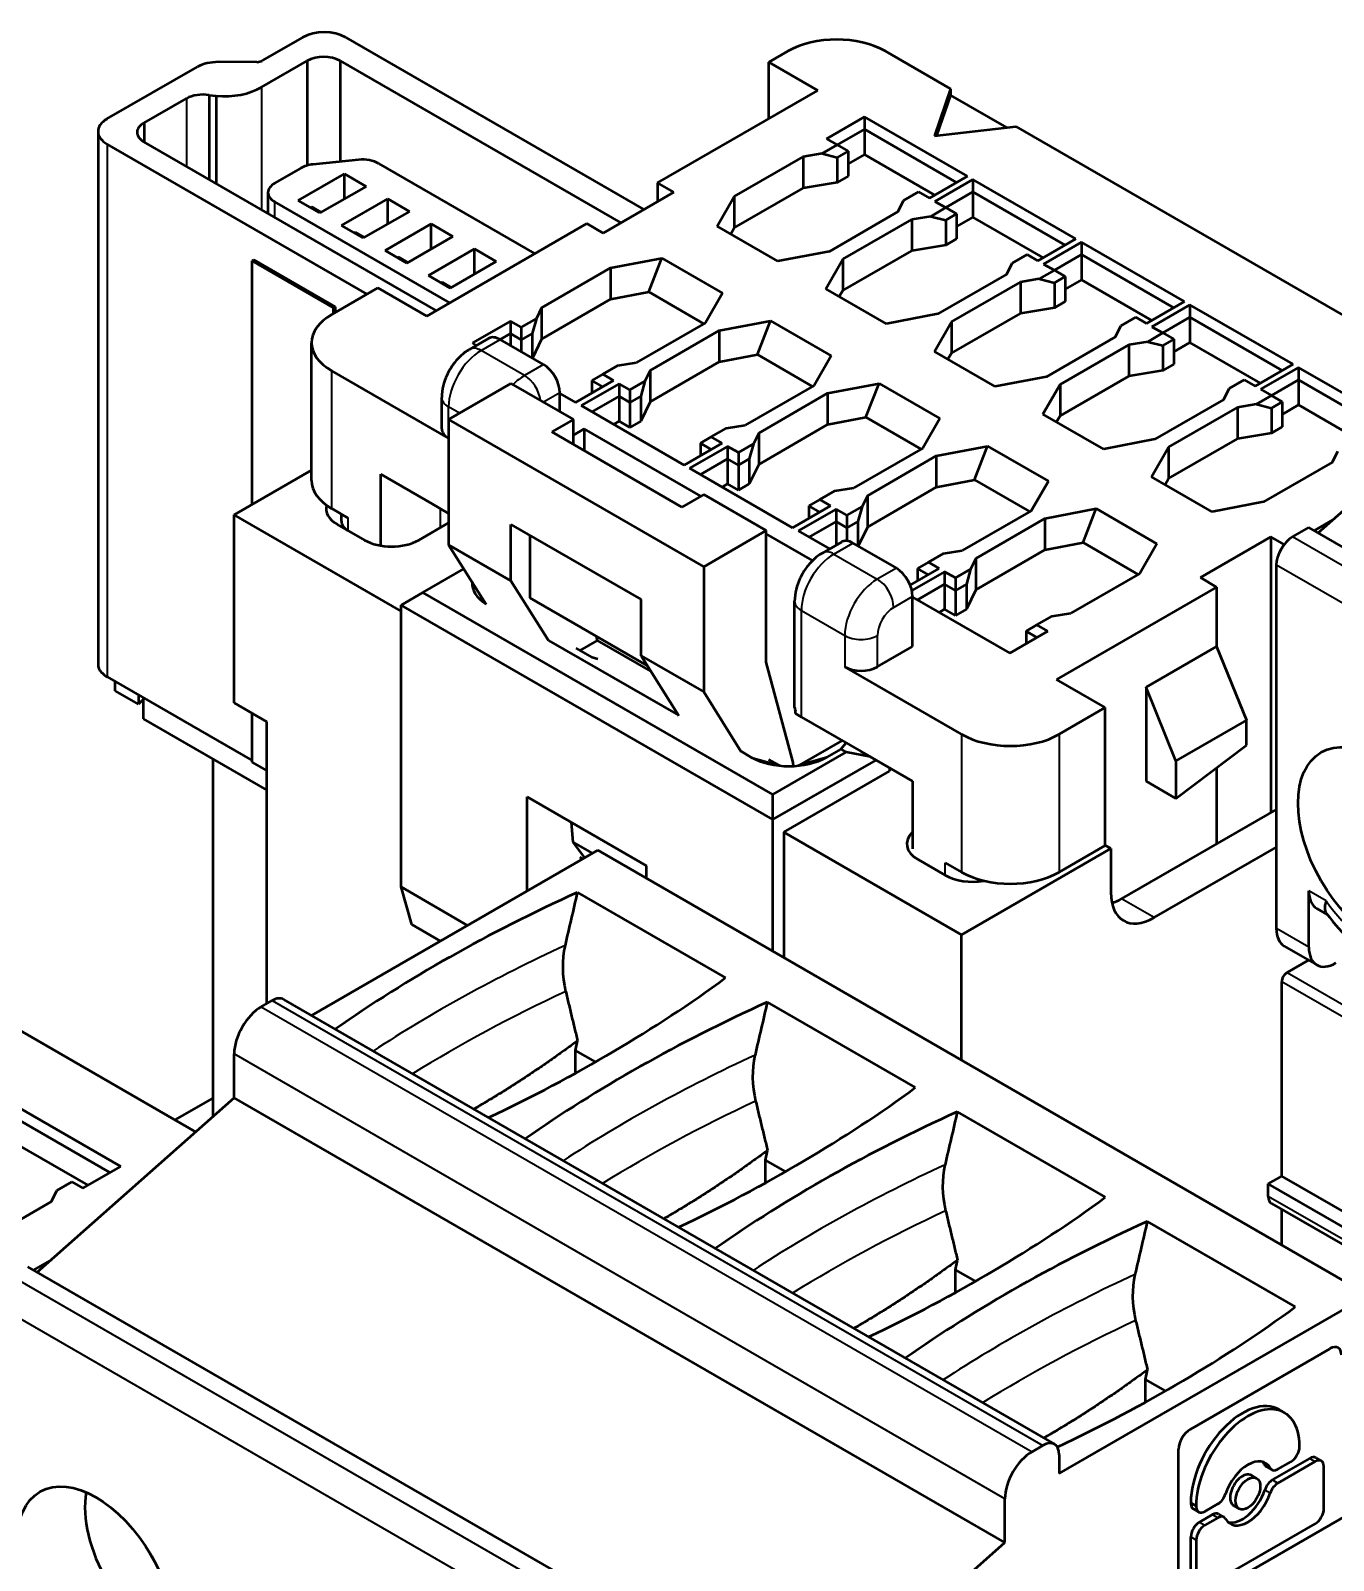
# Model space of a CAD drawing. Header units: millimetres. Extents: x 3137 to 5094, y 789 to 1822.
# Drawn here: x 4150.6 to 4167.57, y 1664.14 to 1684.08 of the extents above; entities that cross this region are included whole.
import ezdxf

# ---------------------------------------------------------------- set-up
doc = ezdxf.new("R2010")
doc.units = ezdxf.units.MM
doc.header["$LTSCALE"] = 1.8
doc.layers.add('외형선(ISO)', color=7, linetype='Continuous', lineweight=50)
doc.layers.add('좁은 외형선(ISO)', color=7, linetype='Continuous', lineweight=35)

msp = doc.modelspace()

# ---------------------------------------------------------------- linework, layer by layer
at = {"layer": '외형선(ISO)'}
for p, q in [((4154.143, 1683.991), (4153.618, 1683.688)), ((4154.706, 1683.991), (4158.59, 1681.748)), ((4153.609, 1683.343), (4154.204, 1683.686)), ((4154.204, 1683.686), (4154.204, 1682.321)), ((4154.632, 1683.686), (4154.632, 1682.372)), ((4154.632, 1683.686), (4158.289, 1681.575)), ((4160.464, 1683.81), (4160.216, 1683.667)), ((4161.737, 1683.81), (4162.585, 1683.32)), ((4151.594, 1682.928), (4152.772, 1683.608)), ((4153.547, 1683.67), (4153.046, 1683.671)), ((4160.216, 1682.932), (4160.216, 1683.667)), ((4160.216, 1683.667), (4160.853, 1683.3)), ((4158.767, 1682.095), (4160.853, 1683.3)), ((4162.585, 1683.32), (4162.373, 1682.708)), ((4162.585, 1683.32), (4162.585, 1683.238)), ((4152.078, 1682.877), (4152.63, 1683.195)), ((4152.925, 1683.239), (4152.925, 1682.141)), ((4152.925, 1683.239), (4153.018, 1683.228)), ((4153.018, 1683.228), (4153.018, 1682.087)), ((4162.585, 1683.238), (4162.402, 1682.711)), ((4163.316, 1682.817), (4162.585, 1683.238)), ((4161.461, 1682.957), (4160.966, 1682.671)), ((4162.804, 1682.181), (4161.461, 1682.957)), ((4161.461, 1682.957), (4161.461, 1682.793)), ((4151.478, 1682.765), (4151.478, 1675.823)), ((4152.078, 1682.877), (4152.078, 1682.63)), ((4161.461, 1682.793), (4161.107, 1682.589)), ((4161.461, 1682.793), (4161.461, 1682.467)), ((4162.663, 1682.099), (4161.461, 1682.793)), ((4162.373, 1682.708), (4163.434, 1682.83)), ((4163.434, 1682.83), (4169.437, 1679.364)), ((4154.984, 1680.646), (4151.597, 1682.601)), ((4155.885, 1680.432), (4152.074, 1682.632)), ((4161.107, 1682.589), (4160.911, 1682.476)), ((4160.966, 1682.671), (4161.107, 1682.589)), ((4161.107, 1682.589), (4161.249, 1682.508)), ((4161.249, 1682.508), (4161.107, 1682.426)), ((4161.249, 1682.508), (4161.249, 1682.181)), ((4154.12, 1682.287), (4153.779, 1682.09)), ((4154.873, 1682.397), (4154.279, 1682.336)), ((4157.169, 1681.173), (4155.134, 1682.348)), ((4159.767, 1681.918), (4160.665, 1682.436)), ((4160.911, 1682.476), (4160.665, 1682.436)), ((4160.665, 1682.436), (4160.665, 1682.028)), ((4160.911, 1682.476), (4161.107, 1682.426)), ((4161.107, 1682.426), (4161.107, 1682.099)), ((4161.461, 1682.467), (4161.249, 1682.344)), ((4162.38, 1681.936), (4161.461, 1682.467)), ((4154.086, 1681.867), (4154.687, 1682.214)), ((4154.687, 1681.887), (4154.687, 1682.214)), ((4154.687, 1682.214), (4154.969, 1682.05)), ((4158.767, 1682.095), (4158.767, 1681.85)), ((4158.979, 1681.973), (4158.767, 1682.095)), ((4161.107, 1682.099), (4160.665, 1682.028)), ((4161.249, 1682.181), (4161.107, 1682.099)), ((4162.309, 1681.895), (4162.804, 1682.181)), ((4162.875, 1682.14), (4162.38, 1681.854)), ((4164.218, 1681.365), (4162.875, 1682.14)), ((4162.875, 1682.14), (4162.875, 1681.977)), ((4153.692, 1681.969), (4153.692, 1681.698)), ((4154.969, 1682.05), (4154.368, 1681.703)), ((4154.651, 1681.54), (4155.252, 1681.887)), ((4155.252, 1681.561), (4155.252, 1681.887)), ((4155.252, 1681.887), (4155.535, 1681.724)), ((4158.06, 1681.442), (4158.979, 1681.973)), ((4159.544, 1681.532), (4159.767, 1681.918)), ((4159.767, 1681.51), (4160.665, 1682.028)), ((4159.767, 1681.918), (4159.767, 1681.51)), ((4161.971, 1681.864), (4162.168, 1681.977)), ((4162.168, 1681.977), (4162.309, 1681.895)), ((4162.875, 1681.977), (4162.521, 1681.773)), ((4162.875, 1681.977), (4162.875, 1681.65)), ((4164.077, 1681.283), (4162.875, 1681.977)), ((4153.779, 1681.847), (4156.058, 1680.532)), ((4154.368, 1681.703), (4154.086, 1681.867)), ((4154.263, 1681.781), (4154.249, 1681.772)), ((4154.263, 1681.781), (4154.382, 1681.712)), ((4155.535, 1681.724), (4154.934, 1681.377)), ((4161.903, 1681.722), (4161.005, 1681.203)), ((4161.903, 1681.722), (4161.971, 1681.864)), ((4162.521, 1681.773), (4162.325, 1681.659)), ((4162.38, 1681.854), (4162.521, 1681.773)), ((4162.521, 1681.773), (4162.663, 1681.691)), ((4162.663, 1681.691), (4162.521, 1681.61)), ((4162.663, 1681.691), (4162.663, 1681.365)), ((4154.934, 1681.377), (4154.651, 1681.54)), ((4155.217, 1681.214), (4155.818, 1681.561)), ((4155.761, 1680.36), (4157.847, 1681.565)), ((4155.818, 1681.234), (4155.818, 1681.561)), ((4155.818, 1681.561), (4156.101, 1681.397)), ((4157.847, 1681.565), (4158.06, 1681.442)), ((4160.336, 1681.075), (4159.544, 1681.532)), ((4159.721, 1681.43), (4159.767, 1681.51)), ((4161.181, 1681.101), (4162.079, 1681.62)), ((4162.325, 1681.659), (4162.079, 1681.62)), ((4162.079, 1681.62), (4162.079, 1681.211)), ((4162.325, 1681.659), (4162.521, 1681.61)), ((4162.521, 1681.61), (4162.521, 1681.283)), ((4162.875, 1681.65), (4162.663, 1681.528)), ((4163.794, 1681.12), (4162.875, 1681.65)), ((4154.829, 1681.454), (4154.815, 1681.446)), ((4154.829, 1681.454), (4154.948, 1681.385)), ((4156.101, 1681.397), (4155.5, 1681.05)), ((4162.663, 1681.365), (4162.521, 1681.283)), ((4163.723, 1681.079), (4164.218, 1681.365)), ((4164.289, 1681.324), (4163.794, 1681.038)), ((4165.633, 1680.548), (4164.289, 1681.324)), ((4164.289, 1681.324), (4164.289, 1681.16)), ((4153.506, 1681.091), (4153.484, 1681.079)), ((4153.506, 1681.091), (4154.566, 1680.479)), ((4155.5, 1681.05), (4155.217, 1681.214)), ((4155.395, 1681.127), (4155.38, 1681.119)), ((4155.395, 1681.127), (4155.514, 1681.058)), ((4155.783, 1680.887), (4156.384, 1681.234)), ((4156.384, 1680.907), (4156.384, 1681.234)), ((4156.384, 1681.234), (4156.666, 1681.071)), ((4158.155, 1680.987), (4158.823, 1681.116)), ((4158.654, 1680.675), (4158.823, 1681.116)), ((4158.823, 1681.116), (4159.615, 1680.658)), ((4161.005, 1681.203), (4160.336, 1681.075)), ((4160.959, 1680.715), (4161.181, 1681.101)), ((4161.181, 1680.693), (4162.079, 1681.211)), ((4161.181, 1681.101), (4161.181, 1680.693)), ((4162.521, 1681.283), (4162.079, 1681.211)), ((4163.386, 1681.047), (4163.582, 1681.16)), ((4163.582, 1681.16), (4163.723, 1681.079)), ((4164.289, 1681.16), (4163.936, 1680.956)), ((4164.289, 1681.16), (4164.289, 1680.834)), ((4165.491, 1680.466), (4164.289, 1681.16)), ((4153.484, 1681.079), (4154.545, 1680.467)), ((4153.485, 1677.903), (4153.484, 1681.079)), ((4156.666, 1681.071), (4156.065, 1680.724)), ((4157.257, 1680.468), (4158.155, 1680.987)), ((4158.155, 1680.987), (4158.155, 1680.579)), ((4163.317, 1680.905), (4162.419, 1680.387)), ((4163.317, 1680.905), (4163.386, 1681.047)), ((4163.936, 1680.956), (4163.739, 1680.843)), ((4163.794, 1681.038), (4163.936, 1680.956)), ((4163.936, 1680.956), (4164.077, 1680.875)), ((4155.125, 1680.728), (4154.524, 1680.381)), ((4155.125, 1680.728), (4155.761, 1680.36)), ((4156.065, 1680.724), (4155.783, 1680.887)), ((4155.96, 1680.801), (4155.946, 1680.793)), ((4155.96, 1680.801), (4156.08, 1680.732)), ((4161.751, 1680.258), (4160.959, 1680.715)), ((4161.135, 1680.613), (4161.181, 1680.693)), ((4162.596, 1680.285), (4163.494, 1680.803)), ((4163.739, 1680.843), (4163.494, 1680.803)), ((4163.494, 1680.803), (4163.494, 1680.395)), ((4163.739, 1680.843), (4163.936, 1680.793)), ((4164.077, 1680.875), (4163.936, 1680.793)), ((4163.936, 1680.793), (4163.936, 1680.466)), ((4164.077, 1680.875), (4164.077, 1680.548)), ((4164.289, 1680.834), (4164.077, 1680.711)), ((4165.208, 1680.303), (4164.289, 1680.834)), ((4157.257, 1680.06), (4158.155, 1680.579)), ((4158.155, 1680.579), (4158.654, 1680.675)), ((4158.654, 1680.675), (4159.371, 1680.26)), ((4159.615, 1680.658), (4159.392, 1680.273)), ((4164.077, 1680.548), (4163.936, 1680.466)), ((4165.138, 1680.262), (4165.633, 1680.548)), ((4165.703, 1680.507), (4165.208, 1680.221)), ((4167.047, 1679.732), (4165.703, 1680.507)), ((4165.703, 1680.507), (4165.703, 1680.344)), ((4154.545, 1680.467), (4154.566, 1680.479)), ((4154.545, 1680.393), (4154.545, 1680.467)), ((4154.566, 1680.479), (4154.566, 1680.405)), ((4156.85, 1680.295), (4156.355, 1680.009)), ((4156.992, 1680.213), (4156.85, 1680.295)), ((4156.85, 1680.295), (4156.85, 1680.132)), ((4157.188, 1680.327), (4156.992, 1680.213)), ((4157.188, 1680.327), (4157.133, 1680.132)), ((4157.257, 1680.468), (4157.188, 1680.327)), ((4157.257, 1680.468), (4157.257, 1680.06)), ((4159.569, 1680.17), (4160.237, 1680.299)), ((4160.068, 1679.858), (4160.237, 1680.299)), ((4160.237, 1680.299), (4161.029, 1679.842)), ((4162.419, 1680.387), (4161.751, 1680.258)), ((4162.596, 1679.877), (4163.494, 1680.395)), ((4163.936, 1680.466), (4163.494, 1680.395)), ((4164.8, 1680.231), (4164.996, 1680.344)), ((4164.996, 1680.344), (4165.138, 1680.262)), ((4165.703, 1680.344), (4165.35, 1680.14)), ((4165.703, 1680.344), (4165.703, 1680.017)), ((4166.905, 1679.65), (4165.703, 1680.344)), ((4156.85, 1680.132), (4156.716, 1680.054)), ((4156.85, 1680.132), (4156.85, 1679.977)), ((4156.992, 1680.05), (4156.85, 1680.132)), ((4156.992, 1680.213), (4156.992, 1680.05)), ((4157.133, 1680.132), (4156.992, 1680.05)), ((4157.133, 1680.132), (4157.133, 1679.813)), ((4159.392, 1680.273), (4158.494, 1679.754)), ((4158.671, 1679.652), (4159.569, 1680.17)), ((4159.569, 1680.17), (4159.569, 1679.762)), ((4162.373, 1679.899), (4162.596, 1680.285)), ((4162.596, 1680.285), (4162.596, 1679.877)), ((4164.731, 1680.089), (4164.8, 1680.231)), ((4165.35, 1680.14), (4165.153, 1680.026)), ((4165.208, 1680.221), (4165.35, 1680.14)), ((4165.35, 1680.14), (4165.491, 1680.058)), ((4154.26, 1678.217), (4154.26, 1680.013)), ((4156.319, 1679.926), (4156.566, 1680.069)), ((4156.355, 1680.009), (4156.409, 1679.978)), ((4157.282, 1679.727), (4156.716, 1680.054)), ((4156.992, 1680.05), (4156.992, 1679.895)), ((4157.257, 1680.06), (4157.136, 1679.811)), ((4163.165, 1679.442), (4162.373, 1679.899)), ((4164.731, 1680.089), (4163.833, 1679.57)), ((4164.01, 1679.468), (4164.908, 1679.987)), ((4165.153, 1680.026), (4164.908, 1679.987)), ((4164.908, 1679.987), (4164.908, 1679.578)), ((4165.153, 1680.026), (4165.35, 1679.977)), ((4165.491, 1680.058), (4165.35, 1679.977)), ((4165.35, 1679.977), (4165.35, 1679.65)), ((4165.491, 1680.058), (4165.491, 1679.732)), ((4165.703, 1680.017), (4165.491, 1679.895)), ((4166.623, 1679.487), (4165.703, 1680.017)), ((4158.052, 1679.601), (4158.249, 1679.714)), ((4158.249, 1679.714), (4158.494, 1679.754)), ((4158.671, 1679.244), (4159.569, 1679.762)), ((4159.569, 1679.762), (4160.068, 1679.858)), ((4160.068, 1679.858), (4160.785, 1679.444)), ((4161.029, 1679.842), (4160.807, 1679.456)), ((4162.55, 1679.797), (4162.596, 1679.877)), ((4165.491, 1679.732), (4165.35, 1679.65)), ((4166.552, 1679.446), (4167.047, 1679.732)), ((4167.374, 1677.534), (4169.939, 1679.809)), ((4156.044, 1678.768), (4154.524, 1679.646)), ((4157.699, 1679.234), (4158.194, 1679.519)), ((4158.052, 1679.601), (4157.911, 1679.519)), ((4157.911, 1679.519), (4157.911, 1679.356)), ((4158.052, 1679.438), (4157.911, 1679.519)), ((4158.194, 1679.519), (4158.052, 1679.601)), ((4158.602, 1679.51), (4158.406, 1679.397)), ((4158.602, 1679.51), (4158.547, 1679.315)), ((4158.671, 1679.652), (4158.602, 1679.51)), ((4158.671, 1679.652), (4158.671, 1679.244)), ((4163.833, 1679.57), (4163.165, 1679.442)), ((4164.01, 1679.06), (4164.908, 1679.578)), ((4165.35, 1679.65), (4164.908, 1679.578)), ((4166.214, 1679.414), (4166.41, 1679.527)), ((4166.41, 1679.527), (4166.552, 1679.446)), ((4167.118, 1679.691), (4166.623, 1679.405)), ((4167.118, 1679.527), (4166.764, 1679.323)), ((4168.461, 1678.915), (4167.118, 1679.691)), ((4167.118, 1679.691), (4167.118, 1679.527)), ((4168.32, 1678.833), (4167.118, 1679.527)), ((4167.118, 1679.527), (4167.118, 1679.201)), ((4155.956, 1678.891), (4155.956, 1679.299)), ((4156.857, 1679.483), (4156.044, 1679.013)), ((4156.857, 1679.483), (4157.671, 1679.013)), ((4157.494, 1679.115), (4157.494, 1679.36)), ((4157.494, 1679.352), (4157.699, 1679.234)), ((4158.265, 1679.478), (4157.77, 1679.193)), ((4158.265, 1679.315), (4157.911, 1679.111)), ((4158.406, 1679.397), (4158.265, 1679.478)), ((4158.265, 1679.478), (4158.265, 1679.315)), ((4158.265, 1679.315), (4158.265, 1678.989)), ((4158.406, 1679.234), (4158.265, 1679.315)), ((4158.406, 1679.397), (4158.406, 1679.234)), ((4158.547, 1679.315), (4158.406, 1679.234)), ((4158.547, 1679.315), (4158.547, 1678.989)), ((4160.807, 1679.456), (4159.909, 1678.938)), ((4160.085, 1678.835), (4160.983, 1679.354)), ((4160.983, 1679.354), (4161.652, 1679.483)), ((4160.983, 1679.354), (4160.983, 1678.946)), ((4161.482, 1679.042), (4161.652, 1679.483)), ((4161.652, 1679.483), (4162.444, 1679.025)), ((4163.787, 1679.082), (4164.01, 1679.468)), ((4164.01, 1679.468), (4164.01, 1679.06)), ((4166.145, 1679.272), (4166.214, 1679.414)), ((4166.764, 1679.323), (4166.568, 1679.21)), ((4166.623, 1679.405), (4166.764, 1679.323)), ((4166.764, 1679.323), (4166.905, 1679.242)), ((4157.77, 1679.193), (4159.113, 1678.417)), ((4158.406, 1679.234), (4158.406, 1678.907)), ((4158.671, 1679.244), (4158.547, 1678.989)), ((4166.145, 1679.272), (4165.247, 1678.754)), ((4165.424, 1678.652), (4166.322, 1679.17)), ((4166.568, 1679.21), (4166.322, 1679.17)), ((4166.322, 1679.17), (4166.322, 1678.762)), ((4166.568, 1679.21), (4166.764, 1679.16)), ((4166.905, 1679.242), (4166.764, 1679.16)), ((4166.764, 1679.16), (4166.764, 1678.833)), ((4166.905, 1679.242), (4166.905, 1678.915)), ((4167.118, 1679.201), (4166.905, 1679.078)), ((4168.037, 1678.67), (4167.118, 1679.201)), ((4156.044, 1679.013), (4159.368, 1677.094)), ((4156.044, 1679.013), (4156.044, 1677.38)), ((4157.671, 1679.013), (4157.388, 1678.85)), ((4157.671, 1678.686), (4157.671, 1679.013)), ((4158.265, 1678.989), (4158.194, 1678.948)), ((4158.406, 1678.907), (4158.265, 1678.989)), ((4158.547, 1678.989), (4158.406, 1678.907)), ((4159.467, 1678.784), (4159.663, 1678.898)), ((4159.663, 1678.898), (4159.909, 1678.938)), ((4160.085, 1678.427), (4160.983, 1678.946)), ((4160.983, 1678.946), (4161.482, 1679.042)), ((4161.482, 1679.042), (4162.2, 1678.627)), ((4162.444, 1679.025), (4162.221, 1678.64)), ((4164.579, 1678.625), (4163.787, 1679.082)), ((4163.964, 1678.98), (4164.01, 1679.06)), ((4166.905, 1678.915), (4166.764, 1678.833)), ((4157.388, 1678.85), (4159.085, 1677.87)), ((4157.671, 1678.809), (4157.812, 1678.891)), ((4159.332, 1678.013), (4157.812, 1678.891)), ((4157.812, 1678.891), (4157.812, 1678.605)), ((4159.113, 1678.417), (4159.608, 1678.703)), ((4159.467, 1678.784), (4159.325, 1678.703)), ((4159.325, 1678.703), (4159.325, 1678.539)), ((4159.467, 1678.621), (4159.325, 1678.703)), ((4159.608, 1678.703), (4159.467, 1678.784)), ((4160.085, 1678.835), (4160.017, 1678.694)), ((4160.085, 1678.835), (4160.085, 1678.427)), ((4165.247, 1678.754), (4164.579, 1678.625)), ((4165.424, 1678.244), (4166.322, 1678.762)), ((4166.764, 1678.833), (4166.322, 1678.762)), ((4159.679, 1678.662), (4159.184, 1678.376)), ((4159.679, 1678.499), (4159.325, 1678.295)), ((4159.82, 1678.58), (4159.679, 1678.662)), ((4159.679, 1678.662), (4159.679, 1678.499)), ((4159.679, 1678.499), (4159.679, 1678.172)), ((4159.82, 1678.417), (4159.679, 1678.499)), ((4160.017, 1678.694), (4159.82, 1678.58)), ((4159.82, 1678.58), (4159.82, 1678.417)), ((4159.962, 1678.499), (4159.82, 1678.417)), ((4160.017, 1678.694), (4159.962, 1678.499)), ((4159.962, 1678.499), (4159.962, 1678.172)), ((4162.221, 1678.64), (4161.323, 1678.121)), ((4161.5, 1678.019), (4162.398, 1678.537)), ((4162.398, 1678.537), (4163.066, 1678.666)), ((4162.398, 1678.537), (4162.398, 1678.129)), ((4162.896, 1678.225), (4163.066, 1678.666)), ((4163.066, 1678.666), (4163.858, 1678.209)), ((4165.201, 1678.266), (4165.424, 1678.652)), ((4165.424, 1678.652), (4165.424, 1678.244)), ((4167.56, 1678.456), (4167.628, 1678.598)), ((4153.251, 1677.768), (4154.26, 1678.351)), ((4155.16, 1677.369), (4155.16, 1678.299)), ((4155.832, 1677.911), (4155.16, 1678.299)), ((4159.184, 1678.376), (4160.527, 1677.601)), ((4159.82, 1678.417), (4159.82, 1678.09)), ((4160.085, 1678.427), (4159.962, 1678.172)), ((4167.56, 1678.456), (4166.662, 1677.937)), ((4159.679, 1678.172), (4159.608, 1678.131)), ((4159.82, 1678.09), (4159.679, 1678.172)), ((4159.962, 1678.172), (4159.82, 1678.09)), ((4161.077, 1678.081), (4161.323, 1678.121)), ((4161.5, 1677.611), (4162.398, 1678.129)), ((4162.398, 1678.129), (4162.896, 1678.225)), ((4162.896, 1678.225), (4163.614, 1677.811)), ((4163.858, 1678.209), (4163.635, 1677.823)), ((4165.993, 1677.809), (4165.201, 1678.266)), ((4165.378, 1678.164), (4165.424, 1678.244)), ((4156.044, 1677.788), (4155.832, 1677.911)), ((4159.368, 1678.033), (4159.085, 1677.87)), ((4159.368, 1678.033), (4160.181, 1677.564)), ((4160.881, 1677.968), (4160.739, 1677.886)), ((4160.881, 1677.968), (4161.077, 1678.081)), ((4161.022, 1677.886), (4160.881, 1677.968)), ((4161.5, 1678.019), (4161.431, 1677.877)), ((4161.5, 1678.019), (4161.5, 1677.611)), ((4166.662, 1677.937), (4165.993, 1677.809)), ((4153.251, 1675.318), (4153.251, 1677.768)), ((4155.426, 1676.513), (4153.251, 1677.768)), ((4154.524, 1677.85), (4154.736, 1677.727)), ((4154.648, 1677.686), (4154.648, 1677.778)), ((4160.527, 1677.601), (4161.022, 1677.886)), ((4161.093, 1677.845), (4160.598, 1677.56)), ((4160.739, 1677.886), (4160.739, 1677.723)), ((4160.881, 1677.805), (4160.739, 1677.886)), ((4161.234, 1677.764), (4161.093, 1677.845)), ((4161.093, 1677.845), (4161.093, 1677.682)), ((4161.431, 1677.877), (4161.234, 1677.764)), ((4161.234, 1677.764), (4161.234, 1677.601)), ((4161.431, 1677.877), (4161.376, 1677.682)), ((4163.635, 1677.823), (4162.737, 1677.305)), ((4162.914, 1677.202), (4163.812, 1677.721)), ((4163.812, 1677.721), (4164.48, 1677.85)), ((4163.812, 1677.721), (4163.812, 1677.313)), ((4164.31, 1677.409), (4164.48, 1677.85)), ((4164.48, 1677.85), (4165.272, 1677.392)), ((4167.564, 1677.703), (4167.323, 1677.564)), ((4154.595, 1677.645), (4154.948, 1677.441)), ((4156.044, 1677.666), (4155.655, 1677.441)), ((4156.857, 1676.911), (4156.857, 1677.645)), ((4156.857, 1677.645), (4158.555, 1676.666)), ((4157.105, 1677.503), (4157.105, 1676.686)), ((4160.181, 1677.564), (4159.368, 1677.094)), ((4160.181, 1675.849), (4160.181, 1677.564)), ((4160.786, 1677.174), (4160.181, 1677.523)), ((4160.598, 1677.56), (4161.005, 1677.325)), ((4161.093, 1677.682), (4160.739, 1677.478)), ((4161.093, 1677.682), (4161.093, 1677.375)), ((4161.234, 1677.601), (4161.093, 1677.682)), ((4161.376, 1677.682), (4161.234, 1677.601)), ((4161.234, 1677.601), (4161.234, 1677.428)), ((4161.376, 1677.682), (4161.376, 1677.364)), ((4161.5, 1677.611), (4161.379, 1677.362)), ((4167.04, 1677.482), (4167.252, 1677.605)), ((4177.293, 1671.807), (4167.252, 1677.605)), ((4156.044, 1677.38), (4156.857, 1676.911)), ((4156.044, 1677.38), (4156.535, 1676.602)), ((4160.915, 1677.272), (4161.162, 1677.415)), ((4161.312, 1677.4), (4161.878, 1677.074)), ((4162.492, 1677.265), (4162.737, 1677.305)), ((4162.914, 1676.794), (4163.812, 1677.313)), ((4163.812, 1677.313), (4164.31, 1677.409)), ((4164.31, 1677.409), (4165.028, 1676.994)), ((4165.272, 1677.392), (4165.049, 1677.007)), ((4166.757, 1677.482), (4165.838, 1676.951)), ((4166.757, 1677.482), (4166.757, 1673.89)), ((4166.929, 1677.383), (4166.757, 1677.482)), ((4162.295, 1677.151), (4162.154, 1677.07)), ((4162.295, 1677.151), (4162.492, 1677.265)), ((4162.437, 1677.07), (4162.295, 1677.151)), ((4162.914, 1677.202), (4162.845, 1677.061)), ((4162.914, 1677.202), (4162.914, 1676.794)), ((4166.828, 1672.379), (4166.828, 1677.115)), ((4155.708, 1676.757), (4156.242, 1677.066)), ((4156.857, 1676.911), (4157.348, 1676.132)), ((4159.368, 1677.094), (4159.368, 1675.461)), ((4162.059, 1676.852), (4162.437, 1677.07)), ((4162.507, 1677.029), (4162.081, 1676.783)), ((4162.154, 1677.07), (4162.154, 1676.907)), ((4162.295, 1676.988), (4162.154, 1677.07)), ((4162.649, 1676.947), (4162.507, 1677.029)), ((4162.507, 1677.029), (4162.507, 1676.866)), ((4162.845, 1677.061), (4162.649, 1676.947)), ((4162.649, 1676.947), (4162.649, 1676.784)), ((4162.845, 1677.061), (4162.79, 1676.866)), ((4165.049, 1677.007), (4164.151, 1676.488)), ((4165.838, 1676.951), (4166.05, 1676.829)), ((4155.708, 1676.757), (4155.426, 1676.594)), ((4160.269, 1674.124), (4155.708, 1676.757)), ((4162.09, 1676.053), (4162.09, 1676.706)), ((4162.507, 1676.866), (4162.154, 1676.662)), ((4162.649, 1676.784), (4162.507, 1676.866)), ((4162.507, 1676.866), (4162.507, 1676.539)), ((4162.79, 1676.866), (4162.649, 1676.784)), ((4162.649, 1676.784), (4162.649, 1676.457)), ((4162.79, 1676.866), (4162.79, 1676.539)), ((4162.914, 1676.794), (4162.79, 1676.539)), ((4166.05, 1676.829), (4163.964, 1675.625)), ((4166.05, 1676.829), (4166.05, 1676.053)), ((4160.269, 1673.798), (4155.426, 1676.594)), ((4155.426, 1672.92), (4155.426, 1676.594)), ((4157.105, 1676.686), (4158.635, 1675.802)), ((4158.555, 1675.931), (4158.555, 1676.666)), ((4160.553, 1675.257), (4160.553, 1676.645)), ((4162.09, 1676.698), (4163.356, 1675.968)), ((4162.507, 1676.539), (4162.437, 1676.498)), ((4162.649, 1676.457), (4162.507, 1676.539)), ((4162.79, 1676.539), (4162.649, 1676.457)), ((4163.709, 1676.335), (4163.568, 1676.253)), ((4163.709, 1676.335), (4163.906, 1676.448)), ((4163.851, 1676.253), (4163.709, 1676.335)), ((4163.906, 1676.448), (4164.151, 1676.488)), ((4159.042, 1675.157), (4157.35, 1676.134)), ((4157.757, 1676.001), (4157.986, 1676.133)), ((4157.986, 1676.133), (4157.972, 1676.186)), ((4158.679, 1675.733), (4157.986, 1676.133)), ((4163.356, 1675.968), (4163.851, 1676.253)), ((4163.709, 1676.172), (4163.568, 1676.253)), ((4163.568, 1676.253), (4163.568, 1676.09)), ((4157.704, 1676.032), (4157.916, 1675.909)), ((4157.987, 1675.889), (4157.916, 1675.909)), ((4158.555, 1675.931), (4159.045, 1675.152)), ((4158.555, 1675.931), (4159.368, 1675.461)), ((4161.63, 1675.788), (4162.09, 1676.053)), ((4166.05, 1676.053), (4165.131, 1675.523)), ((4166.05, 1676.053), (4166.439, 1675.094)), ((4160.534, 1674.543), (4160.181, 1675.849)), ((4162.726, 1674.91), (4161.206, 1675.788)), ((4151.597, 1675.657), (4153.485, 1674.567)), ((4151.701, 1675.477), (4151.701, 1675.597)), ((4164.6, 1675.257), (4163.964, 1675.625)), ((4165.131, 1675.523), (4165.131, 1674.298)), ((4165.52, 1674.563), (4165.131, 1675.523)), ((4152.006, 1675.301), (4151.701, 1675.477)), ((4152.006, 1675.421), (4152.006, 1675.301)), ((4152.066, 1675.387), (4152.066, 1675.111)), ((4153.251, 1675.318), (4153.675, 1675.073)), ((4159.368, 1675.461), (4159.858, 1674.683)), ((4152.066, 1675.111), (4153.675, 1674.181)), ((4153.485, 1674.547), (4153.485, 1675.184)), ((4160.563, 1675.18), (4160.563, 1675.212)), ((4160.563, 1675.18), (4160.64, 1675.135)), ((4160.64, 1675.135), (4161.418, 1674.686)), ((4164.6, 1675.257), (4163.999, 1674.91)), ((4164.6, 1673.461), (4164.6, 1675.257)), ((4153.675, 1671.399), (4153.675, 1675.073)), ((4166.439, 1675.094), (4165.52, 1674.563)), ((4166.439, 1674.767), (4166.439, 1675.094)), ((4161.171, 1674.829), (4160.621, 1674.511)), ((4161.153, 1674.716), (4160.974, 1674.613)), ((4161.153, 1674.716), (4161.224, 1674.798)), ((4161.153, 1674.716), (4161.224, 1674.675)), ((4165.52, 1674.073), (4166.439, 1674.767)), ((4152.975, 1674.585), (4152.975, 1669.93)), ((4153.675, 1674.437), (4153.485, 1674.547)), ((4159.984, 1674.613), (4159.861, 1674.684)), ((4160.214, 1674.582), (4160.338, 1674.511)), ((4160.269, 1674.124), (4161.224, 1674.675)), ((4160.269, 1673.798), (4161.613, 1674.573)), ((4160.54, 1674.496), (4160.534, 1674.543)), ((4161.542, 1674.614), (4161.224, 1674.675)), ((4162.09, 1674.298), (4161.418, 1674.686)), ((4165.52, 1674.563), (4165.52, 1674.073)), ((4160.411, 1673.634), (4161.79, 1674.43)), ((4161.79, 1674.471), (4161.79, 1674.43)), ((4166.05, 1674.474), (4166.05, 1673.481)), ((4160.269, 1673.798), (4160.269, 1674.124)), ((4162.09, 1674.298), (4162.09, 1673.419)), ((4165.131, 1674.298), (4165.52, 1674.073)), ((4157.07, 1672.869), (4157.07, 1674.094)), ((4158.625, 1673.196), (4157.07, 1674.094)), ((4164.812, 1672.767), (4166.828, 1673.93)), ((4157.669, 1673.503), (4157.645, 1673.762)), ((4160.269, 1672.083), (4160.269, 1673.798)), ((4162.726, 1672.297), (4160.411, 1673.634)), ((4160.411, 1673.634), (4160.411, 1672.001)), ((4154.258, 1671.246), (4157.989, 1673.4)), ((4157.918, 1673.359), (4157.669, 1673.503)), ((4157.819, 1673.301), (4157.669, 1673.503)), ((4157.989, 1673.4), (4168.03, 1667.603)), ((4162.726, 1672.297), (4164.671, 1673.42)), ((4163.999, 1673.114), (4164.6, 1673.461)), ((4164.671, 1673.42), (4164.6, 1673.461)), ((4164.671, 1673.42), (4164.671, 1672.849)), ((4165.237, 1672.522), (4166.828, 1673.44)), ((4146.746, 1673.196), (4152.749, 1669.729)), ((4157.755, 1673.307), (4157.791, 1673.286)), ((4158.625, 1673.032), (4158.625, 1673.196)), ((4162.161, 1673.277), (4162.514, 1673.073)), ((4162.514, 1673.236), (4162.726, 1673.114)), ((4156.292, 1672.42), (4155.426, 1672.92)), ((4155.567, 1672.43), (4155.426, 1672.92)), ((4157.722, 1672.848), (4159.65, 1671.735)), ((4167.252, 1672.134), (4167.252, 1672.869)), ((4167.49, 1672.563), (4167.355, 1672.64)), ((4155.938, 1672.216), (4155.567, 1672.43)), ((4162.726, 1670.664), (4162.726, 1672.297)), ((4166.931, 1672.15), (4167.355, 1671.905)), ((4167.247, 1671.968), (4166.969, 1671.807)), ((4166.898, 1669.154), (4166.898, 1671.685)), ((4153.605, 1671.358), (4153.746, 1671.44)), ((4153.896, 1671.455), (4163.937, 1665.658)), ((4160.197, 1671.419), (4162.125, 1670.306)), ((4153.251, 1670.174), (4153.251, 1670.746)), ((4157.699, 1670.791), (4157.725, 1670.916)), ((4157.699, 1670.494), (4157.699, 1670.791)), ((4157.96, 1670.64), (4157.699, 1670.791)), ((4150.686, 1667.9), (4153.251, 1670.174)), ((4152.975, 1670.17), (4152.48, 1669.885)), ((4163.292, 1664.377), (4153.251, 1670.174)), ((4151.773, 1669.28), (4150.43, 1670.056)), ((4162.672, 1669.991), (4164.6, 1668.877)), ((4151.632, 1669.199), (4150.43, 1669.893)), ((4151.349, 1669.035), (4150.43, 1669.566)), ((4160.174, 1669.362), (4160.199, 1669.487)), ((4160.174, 1669.065), (4160.174, 1669.362)), ((4160.435, 1669.211), (4160.174, 1669.362)), ((4151.278, 1668.995), (4151.773, 1669.28)), ((4166.722, 1669.052), (4166.898, 1669.154)), ((4174.176, 1664.952), (4166.898, 1669.154)), ((4150.872, 1668.821), (4150.941, 1668.963)), ((4150.941, 1668.963), (4151.137, 1669.076)), ((4151.137, 1669.076), (4151.278, 1668.995)), ((4174.176, 1664.748), (4166.722, 1669.052)), ((4166.722, 1668.889), (4166.722, 1669.052)), ((4150.872, 1668.821), (4149.974, 1668.303)), ((4166.763, 1668.797), (4174.176, 1664.517)), ((4165.146, 1668.562), (4167.075, 1667.448)), ((4166.898, 1668.256), (4166.898, 1668.719)), ((4160.605, 1662.173), (4150.564, 1667.97)), ((4150.876, 1668.068), (4150.635, 1667.929)), ((4162.649, 1667.933), (4162.674, 1668.058)), ((4162.91, 1667.782), (4162.649, 1667.933)), ((4162.649, 1667.636), (4162.649, 1667.933)), ((4163.999, 1665.276), (4168.03, 1667.603)), ((4165.704, 1665.851), (4167.527, 1666.904)), ((4165.124, 1666.504), (4165.149, 1666.629)), ((4165.385, 1666.353), (4165.124, 1666.504)), ((4165.124, 1666.207), (4165.124, 1666.504)), ((4166.862, 1666.111), (4166.933, 1666.07)), ((4163.646, 1665.561), (4163.787, 1665.643)), ((4165.555, 1663.488), (4165.555, 1665.593)), ((4167.13, 1665.624), (4167.13, 1665.634)), ((4163.999, 1665.52), (4163.999, 1665.276)), ((4166.699, 1665.366), (4166.769, 1665.325)), ((4166.778, 1665.193), (4167.264, 1665.474)), ((4167.335, 1665.433), (4166.848, 1665.152)), ((4166.848, 1665.333), (4167.018, 1665.43)), ((4167.343, 1665.482), (4167.414, 1665.441)), ((4167.446, 1664.816), (4167.446, 1665.369)), ((4166.501, 1665.255), (4166.571, 1665.214)), ((4163.292, 1664.377), (4163.292, 1664.949)), ((4161.589, 1661.181), (4168.095, 1664.937)), ((4165.714, 1664.899), (4165.714, 1664.888)), ((4165.747, 1664.816), (4165.817, 1664.775)), ((4165.785, 1664.858), (4165.785, 1664.847)), ((4165.826, 1664.644), (4165.995, 1664.742)), ((4165.896, 1664.783), (4166.066, 1664.881)), ((4166.075, 1664.749), (4166.145, 1664.709)), ((4166.272, 1664.86), (4166.343, 1664.819)), ((4166.066, 1664.701), (4165.896, 1664.603)), ((4165.896, 1663.792), (4167.335, 1664.622)), ((4160.605, 1661.995), (4163.292, 1664.377)), ((4165.714, 1663.898), (4165.714, 1664.45)), ((4165.785, 1664.409), (4165.785, 1663.857)), ((4152.125, 1664.283), (4152.218, 1664.123))]:
    msp.add_line(p, q, dxfattribs=at)
for centre, major_axis, ratio, start_param, end_param in [((4154.424, 1683.826), (0.401, 0), 0.577339, 0.792253, 2.34932), ((4161.1, 1683.443), (-0.9, 0), 0.57735, 3.926991, 5.497787), ((4153.541, 1683.733), (-0.11, 0), 0.577339, 1.624021, 2.34653), ((4154.418, 1683.557), (0.31, 0), 0.577339, 0.809472, 2.332089), ((4153.054, 1683.428), (0.42, 0), 0.577339, 1.591417, 2.30752), ((4153.118, 1683.62), (0.687, 0), 0.577339, 4.565389, 5.509432), ((4152.844, 1683.068), (0.307, 0), 0.577339, 1.304184, 2.342493), ((4151.877, 1682.765), (-0.399, 0), 0.577339, 5.500529, 7.075868), ((4152.283, 1682.753), (-0.296, 0), 0.577339, 5.474637, 7.069244), ((4154.348, 1682.152), (0.327, 0), 0.577339, 1.782965, 2.342213), ((4154.92, 1682.226), (0.301, 0), 0.577339, 0.781105, 1.730036), ((4153.989, 1681.969), (-0.297, 0), 0.577339, 5.49738, 7.068967), ((4155.16, 1680.013), (-0.9, 0), 0.57735, 5.497787, 7.068583), ((4156.716, 1679.809), (-0.15, 0.26), 0.57735, 5.497787, 6.283185), ((4157.282, 1679.483), (0.15, -0.26), 0.57735, 0.785398, 2.356194), ((4156.256, 1678.891), (-0.3, 0), 0.57735, 0, 0.785398), ((4155.16, 1678.217), (-0.9, 0), 0.57735, 0, 0.785398), ((4154.948, 1677.85), (-0.5, 0), 0.57735, 6.126157, 7.068583), ((4154.948, 1677.686), (-0.3, 0), 0.57735, 0, 0.785398), ((4155.302, 1677.645), (0.5, 0), 0.57735, 3.926991, 5.497787), ((4161.312, 1677.156), (-0.15, 0.26), 0.57735, 5.497787, 6.283185), ((4167.04, 1677.237), (-0.15, -0.26), 0.57735, 3.926991, 5.497787), ((4161.878, 1676.829), (0.15, -0.26), 0.57735, 0.785398, 2.356194), ((4157.05, 1676.879), (-0.7, 0), 0.57735, 6.244873, 7.019039), ((4151.877, 1675.823), (-0.399, 0), 0.577339, 0, 0.501485), ((4161.418, 1675.91), (-0.3, 0), 0.57735, 0.785398, 2.356194), ((4152.283, 1675.241), (-0.296, 0), 0.577339, 5.537368, 5.924459), ((4160.853, 1675.257), (-0.3, 0), 0.57735, 0, 0.261799), ((4163.363, 1675.278), (0.9, 0), 0.57735, 3.926991, 5.497787), ((4160.479, 1674.899), (-0.7, 0), 0.57735, 0.785398, 2.356194), ((4160.479, 1674.593), (-0.2, 0), 0.57735, 0.785398, 0.919978), ((4160.479, 1674.593), (-0.2, 0), 0.57735, 2.221614, 2.356194), ((4162.514, 1673.481), (-0.5, 0), 0.57735, 5.725586, 7.068583), ((4163.363, 1673.481), (-0.9, 0), 0.57735, 0.785398, 2.356194), ((4162.868, 1673.277), (0.5, 0), 0.57735, 3.926991, 5.014964), ((4170.052, 1663.757), (-20, 0), 0.57735, 5.376697, 5.59774), ((4170.052, 1656.395), (-13.016, -69.532), 0.218386, 4.514556, 4.524759), ((4165.237, 1673.175), (-0.4, -0.693), 0.57735, 5.497787, 7.068583), ((4164.812, 1673.42), (-0.4, -0.693), 0.57735, 0.55899, 0.785398), ((4167.605, 1673.073), (-0.25, -0.433), 0.57735, 5.497787, 6.283185), ((4167.181, 1672.583), (-0.25, -0.433), 0.57735, 5.497787, 6.283185), ((4158.273, 1671.744), (-0.213, 0.99), 0.718086, 0.992119, 1.603505), ((4167.605, 1672.338), (-0.25, -0.433), 0.57735, 5.497787, 7.068583), ((4143.903, 1678.854), (20, 0), 0.57735, 5.397834, 5.618878), ((4166.969, 1671.726), (-0.05, -0.0866), 0.57735, 3.926991, 5.497787), ((4153.605, 1670.95), (-0.25, -0.433), 0.57735, 3.926991, 5.497787), ((4153.746, 1671.195), (0.15, 0.26), 0.57735, 0, 0.785398), ((4172.527, 1662.328), (-20, 0), 0.57735, 5.376697, 5.59774), ((4172.527, 1654.966), (-13.016, -69.532), 0.218386, 4.514556, 4.524759), ((4160.748, 1670.316), (-0.213, 0.99), 0.718086, 0.992119, 1.603505), ((4146.378, 1677.425), (20, 0), 0.57735, 5.397834, 5.618878), ((4175.002, 1660.899), (-20, 0), 0.57735, 5.376697, 5.59774), ((4175.002, 1653.537), (-13.016, -69.532), 0.218386, 4.514556, 4.524759), ((4163.223, 1668.887), (-0.213, 0.99), 0.718086, 0.992119, 1.603505), ((4148.853, 1675.996), (20, 0), 0.57735, 5.397834, 5.618878), ((4166.863, 1668.97), (-0.1, -0.173), 0.57735, 5.497787, 6.283185), ((4177.477, 1659.47), (-20, 0), 0.57735, 5.376697, 5.59774), ((4177.477, 1652.108), (-13.016, -69.532), 0.218386, 4.514556, 4.524759), ((4165.698, 1667.458), (-0.213, 0.99), 0.718086, 0.992119, 1.603505), ((4151.328, 1674.567), (20, 0), 0.57735, 5.396921, 5.618878), ((4167.527, 1666.732), (0.105, 0.183), 0.57735, 5.497787, 7.068583), ((4166.387, 1665.287), (0.476, 0.824), 0.57735, 0, 2.356194), ((4166.457, 1665.246), (0.476, 0.824), 0.57735, 5.497787, 8.63938), ((4165.704, 1665.679), (-0.105, -0.183), 0.57735, 3.926991, 5.497787), ((4163.646, 1665.153), (-0.25, -0.433), 0.57735, 3.926991, 5.497787), ((4163.787, 1665.398), (0.15, 0.26), 0.57735, 5.497787, 7.068583), ((4167.018, 1665.56), (0.079, 0.137), 0.57735, 3.926991, 5.497787), ((4166.457, 1665.017), (0.228, 0.396), 0.57735, 5.949564, 8.187603), ((4166.387, 1665.057), (0.228, 0.396), 0.57735, 5.949564, 6.127739), ((4166.778, 1665.502), (-0.079, -0.137), 0.57735, 5.949564, 6.283185), ((4166.848, 1665.462), (-0.079, -0.137), 0.57735, 5.949564, 7.068583), ((4167.264, 1665.345), (0.079, 0.137), 0.57735, 0, 0.785398), ((4167.335, 1665.304), (0.079, 0.137), 0.57735, 5.497787, 7.068583), ((4166.387, 1665.057), (0.114, 0.198), 0.57735, 0, 3.141593), ((4166.778, 1665.064), (-0.079, -0.137), 0.57735, 3.926991, 5.04601), ((4166.848, 1665.023), (-0.079, -0.137), 0.57735, 3.926991, 5.04601), ((4152.297, 1664.275), (-0.7, 1.212), 0.57735, 0.613952, 2.52764), ((4166.066, 1665.01), (0.079, 0.137), 0.57735, 3.926991, 5.04601), ((4166.457, 1665.017), (-0.228, -0.396), 0.57735, 5.949564, 8.187603), ((4166.387, 1665.057), (-0.228, -0.396), 0.57735, 0.155447, 1.904417), ((4165.826, 1664.953), (-0.079, -0.137), 0.57735, 5.497787, 6.283185), ((4165.896, 1664.912), (-0.079, -0.137), 0.57735, 5.497787, 7.068583), ((4165.995, 1664.612), (0.079, 0.137), 0.57735, 0, 0.785398), ((4167.335, 1664.752), (0.079, 0.137), 0.57735, 3.926991, 5.497787), ((4165.826, 1664.515), (-0.079, -0.137), 0.57735, 3.926991, 5.497787), ((4165.896, 1664.474), (-0.079, -0.137), 0.57735, 3.926991, 5.497787), ((4166.066, 1664.572), (0.079, 0.137), 0.57735, 5.949564, 7.068583)]:
    msp.add_ellipse(centre, major_axis=major_axis, ratio=ratio, start_param=start_param, end_param=end_param, dxfattribs=at)
for centre, major_axis in [((4168.136, 1673.42), (-0.725, 1.256)), ((4151.448, 1663.785), (-0.725, 1.256)), ((4166.457, 1665.017), (-0.114, -0.198))]:
    msp.add_ellipse(centre, major_axis=major_axis, ratio=0.57735, dxfattribs=at)
for points, knots in [([(4156.319, 1679.926), (4156.273, 1679.9), (4156.232, 1679.868), (4156.16, 1679.799), (4156.127, 1679.761), (4156.07, 1679.68), (4156.045, 1679.637), (4156.004, 1679.547), (4155.987, 1679.5), (4155.963, 1679.402), (4155.956, 1679.352), (4155.956, 1679.299)], [0, 0, 0, 0, 0.314159, 0.314159, 0.628319, 0.628319, 0.942478, 0.942478, 1.256637, 1.256637, 1.570796, 1.570796, 1.570796, 1.570796]), ([(4160.915, 1677.272), (4160.869, 1677.246), (4160.829, 1677.215), (4160.756, 1677.145), (4160.724, 1677.107), (4160.666, 1677.026), (4160.642, 1676.983), (4160.6, 1676.893), (4160.583, 1676.846), (4160.56, 1676.749), (4160.553, 1676.698), (4160.553, 1676.645)], [0, 0, 0, 0, 0.314159, 0.314159, 0.628319, 0.628319, 0.942478, 0.942478, 1.256637, 1.256637, 1.570796, 1.570796, 1.570796, 1.570796]), ([(4151.527, 1675.712), (4151.53, 1675.71), (4151.532, 1675.708), (4151.551, 1675.688), (4151.573, 1675.671), (4151.595, 1675.658), (4151.596, 1675.658), (4151.597, 1675.658), (4151.597, 1675.657)], [0.08940098, 0.08940098, 0.08940098, 0.08940098, 0.09071024, 0.09071024, 0.10020269, 0.10020269, 0.10020269, 0.10049303, 0.10049303, 0.10049303, 0.10049303]), ([(4167.476, 1672.739), (4167.473, 1672.729), (4167.47, 1672.718), (4167.467, 1672.708), (4167.465, 1672.697), (4167.463, 1672.687), (4167.461, 1672.678), (4167.46, 1672.668), (4167.459, 1672.659), (4167.459, 1672.65), (4167.459, 1672.641), (4167.46, 1672.633), (4167.461, 1672.625), (4167.462, 1672.617), (4167.463, 1672.61), (4167.466, 1672.603), (4167.468, 1672.596), (4167.471, 1672.59), (4167.474, 1672.584), (4167.476, 1672.581), (4167.478, 1672.578), (4167.48, 1672.576)], [0, 0, 0, 0, 0.0500439, 0.0500439, 0.0500439, 0.1003298, 0.1003298, 0.1003298, 0.1506336, 0.1506336, 0.1506336, 0.2007383, 0.2007383, 0.2007383, 0.2507413, 0.2507413, 0.2507413, 0.3010207, 0.3010207, 0.3010207, 0.3259682, 0.3259682, 0.3259682, 0.3259682]), ([(4167.48, 1672.576), (4167.582, 1672.441), (4167.694, 1672.315), (4167.934, 1672.091), (4168.062, 1671.992), (4168.332, 1671.828), (4168.473, 1671.762), (4168.77, 1671.676), (4168.926, 1671.655), (4169.234, 1671.678), (4169.386, 1671.721), (4169.523, 1671.796), (4169.523, 1671.796), (4169.524, 1671.797)], [2.570912, 2.570912, 2.570912, 2.570912, 2.842128, 2.842128, 3.113344, 3.113344, 3.384559, 3.384559, 3.655775, 3.655775, 3.915873, 3.915873, 3.916819, 3.916819, 3.916819, 3.916819]), ([(4157.57, 1671.559), (4157.583, 1671.505), (4157.596, 1671.452), (4157.609, 1671.398), (4157.621, 1671.345), (4157.634, 1671.291), (4157.647, 1671.238), (4157.66, 1671.184), (4157.673, 1671.13), (4157.686, 1671.077), (4157.699, 1671.023), (4157.712, 1670.97), (4157.725, 1670.916)], [27.3487746, 27.3487746, 27.3487746, 27.3487746, 27.5141397, 27.5141397, 27.5141397, 27.6795053, 27.6795053, 27.6795053, 27.8448716, 27.8448716, 27.8448716, 28.0102384, 28.0102384, 28.0102384, 28.0102384]), ([(4160.045, 1670.13), (4160.058, 1670.077), (4160.071, 1670.023), (4160.083, 1669.969), (4160.096, 1669.916), (4160.109, 1669.862), (4160.122, 1669.809), (4160.135, 1669.755), (4160.148, 1669.702), (4160.161, 1669.648), (4160.174, 1669.594), (4160.187, 1669.541), (4160.199, 1669.487)], [27.3487746, 27.3487746, 27.3487746, 27.3487746, 27.5141397, 27.5141397, 27.5141397, 27.6795053, 27.6795053, 27.6795053, 27.8448716, 27.8448716, 27.8448716, 28.0102384, 28.0102384, 28.0102384, 28.0102384]), ([(4162.52, 1668.701), (4162.533, 1668.648), (4162.545, 1668.594), (4162.558, 1668.541), (4162.571, 1668.487), (4162.584, 1668.433), (4162.597, 1668.38), (4162.61, 1668.326), (4162.623, 1668.273), (4162.636, 1668.219), (4162.649, 1668.166), (4162.661, 1668.112), (4162.674, 1668.058)], [27.3487746, 27.3487746, 27.3487746, 27.3487746, 27.5141397, 27.5141397, 27.5141397, 27.6795053, 27.6795053, 27.6795053, 27.8448716, 27.8448716, 27.8448716, 28.0102384, 28.0102384, 28.0102384, 28.0102384]), ([(4164.995, 1667.272), (4165.007, 1667.219), (4165.02, 1667.165), (4165.033, 1667.112), (4165.046, 1667.058), (4165.059, 1667.005), (4165.072, 1666.951), (4165.085, 1666.897), (4165.098, 1666.844), (4165.111, 1666.79), (4165.123, 1666.737), (4165.136, 1666.683), (4165.149, 1666.629)], [27.3487746, 27.3487746, 27.3487746, 27.3487746, 27.5141397, 27.5141397, 27.5141397, 27.6795053, 27.6795053, 27.6795053, 27.8448716, 27.8448716, 27.8448716, 28.0102384, 28.0102384, 28.0102384, 28.0102384])]:
    msp.add_open_spline(points, degree=3, knots=knots, dxfattribs=at)
for points in [[(4157.725, 1670.916), (4157.047, 1670.415), (4156.373, 1670.025)], [(4160.199, 1669.487), (4159.522, 1668.986), (4158.847, 1668.596)], [(4162.674, 1668.058), (4161.997, 1667.557), (4161.322, 1667.167)], [(4165.149, 1666.629), (4164.472, 1666.128), (4163.797, 1665.739)]]:
    msp.add_rational_spline(points, [1.02770253116, 1.03021040397, 1.03021599738], degree=2, dxfattribs=at)
at = {"layer": '좁은 외형선(ISO)'}
for p, q in [((4153.609, 1683.343), (4153.609, 1681.746)), ((4152.63, 1683.195), (4152.63, 1682.311)), ((4151.597, 1682.601), (4151.597, 1675.657)), ((4153.779, 1681.847), (4153.779, 1681.648)), ((4156.469, 1679.911), (4156.716, 1680.054)), ((4157.034, 1679.585), (4156.469, 1679.911)), ((4157.282, 1679.727), (4157.034, 1679.585)), ((4154.524, 1677.85), (4154.524, 1679.646)), ((4157.494, 1679.36), (4157.282, 1679.238)), ((4156.186, 1679.095), (4156.044, 1679.176)), ((4156.044, 1679.013), (4156.044, 1679.176)), ((4154.736, 1677.564), (4154.736, 1677.727)), ((4155.938, 1677.605), (4155.938, 1677.85)), ((4161.065, 1677.258), (4161.312, 1677.4)), ((4177.081, 1671.685), (4167.04, 1677.482)), ((4161.065, 1677.258), (4161.63, 1676.931)), ((4176.869, 1671.318), (4166.828, 1677.115)), ((4161.878, 1677.074), (4161.63, 1676.931)), ((4162.09, 1676.706), (4161.843, 1676.564)), ((4160.64, 1676.523), (4161.206, 1676.196)), ((4160.64, 1675.135), (4160.64, 1676.523)), ((4161.206, 1676.196), (4161.206, 1675.788)), ((4161.63, 1676.196), (4161.63, 1675.788)), ((4162.726, 1674.91), (4162.726, 1673.114)), ((4163.999, 1674.91), (4163.999, 1673.114)), ((4159.984, 1674.613), (4160.338, 1674.511)), ((4160.974, 1674.613), (4160.621, 1674.511)), ((4162.514, 1673.073), (4162.514, 1673.236)), ((4162.939, 1672.991), (4162.939, 1673.023)), ((4165.237, 1672.522), (4164.812, 1672.767)), ((4167.476, 1672.739), (4167.252, 1672.869)), ((4167.252, 1672.134), (4166.828, 1672.379)), ((4166.969, 1671.807), (4169.798, 1670.174)), ((4169.727, 1670.052), (4166.898, 1671.685)), ((4153.605, 1671.358), (4163.646, 1665.561)), ((4153.746, 1671.44), (4163.787, 1665.643)), ((4163.292, 1664.949), (4153.251, 1670.746)), ((4174.176, 1664.585), (4166.722, 1668.889)), ((4160.393, 1662.05), (4150.352, 1667.847)), ((4160.181, 1661.683), (4150.14, 1667.48)), ((4166.748, 1665.347), (4166.677, 1665.388)), ((4167.264, 1665.474), (4167.335, 1665.433)), ((4166.778, 1665.193), (4166.848, 1665.152)), ((4166.748, 1665.022), (4166.677, 1665.062)), ((4165.785, 1664.858), (4165.714, 1664.899)), ((4165.785, 1664.847), (4165.714, 1664.888)), ((4165.995, 1664.742), (4166.066, 1664.701)), ((4165.826, 1664.644), (4165.896, 1664.603)), ((4165.785, 1664.409), (4165.714, 1664.45))]:
    msp.add_line(p, q, dxfattribs=at)
for centre, major_axis, start_param, end_param in [((4156.469, 1679.421), (0.3, 0.52), 0.785398, 2.356194), ((4156.469, 1679.666), (-0.15, 0.26), 5.497787, 6.283185), ((4157.034, 1679.095), (-0.3, -0.52), 3.926991, 4.287215), ((4157.034, 1679.34), (-0.15, 0.26), 4.094439, 5.497787), ((4156.256, 1679.299), (-0.3, 0), 0, 0.785398), ((4161.065, 1676.768), (0.3, 0.52), 0.785398, 2.356194), ((4161.065, 1677.013), (-0.15, 0.26), 5.497787, 6.283185), ((4161.63, 1676.441), (-0.3, -0.52), 3.926991, 5.497787), ((4161.63, 1676.686), (-0.15, 0.26), 3.926991, 5.497787), ((4160.853, 1676.645), (-0.3, 0), 0, 0.785398), ((4161.843, 1676.319), (-0.15, -0.26), 3.926991, 5.497787), ((4161.418, 1676.319), (-0.3, 0), 0.785398, 2.356195), ((4168.136, 1673.42), (0.8, -1.386), 4.875419, 6.544985), ((4170.052, 1663.139), (-20, 0), 5.386899, 5.559793), ((4170.052, 1662.671), (-19.819, 0), 5.393683, 5.531385), ((4172.527, 1661.71), (-20, 0), 5.386899, 5.559793), ((4172.527, 1661.242), (-19.819, 0), 5.393683, 5.531385), ((4175.002, 1660.281), (-20, 0), 5.386899, 5.559793), ((4175.002, 1659.813), (-19.819, 0), 5.393683, 5.531385), ((4177.477, 1658.853), (-20, 0), 5.386899, 5.559793), ((4177.477, 1658.384), (-19.819, 0), 5.393683, 5.531385)]:
    msp.add_ellipse(centre, major_axis=major_axis, ratio=0.57735, start_param=start_param, end_param=end_param, dxfattribs=at)

doc.saveas('drawing.dxf')
